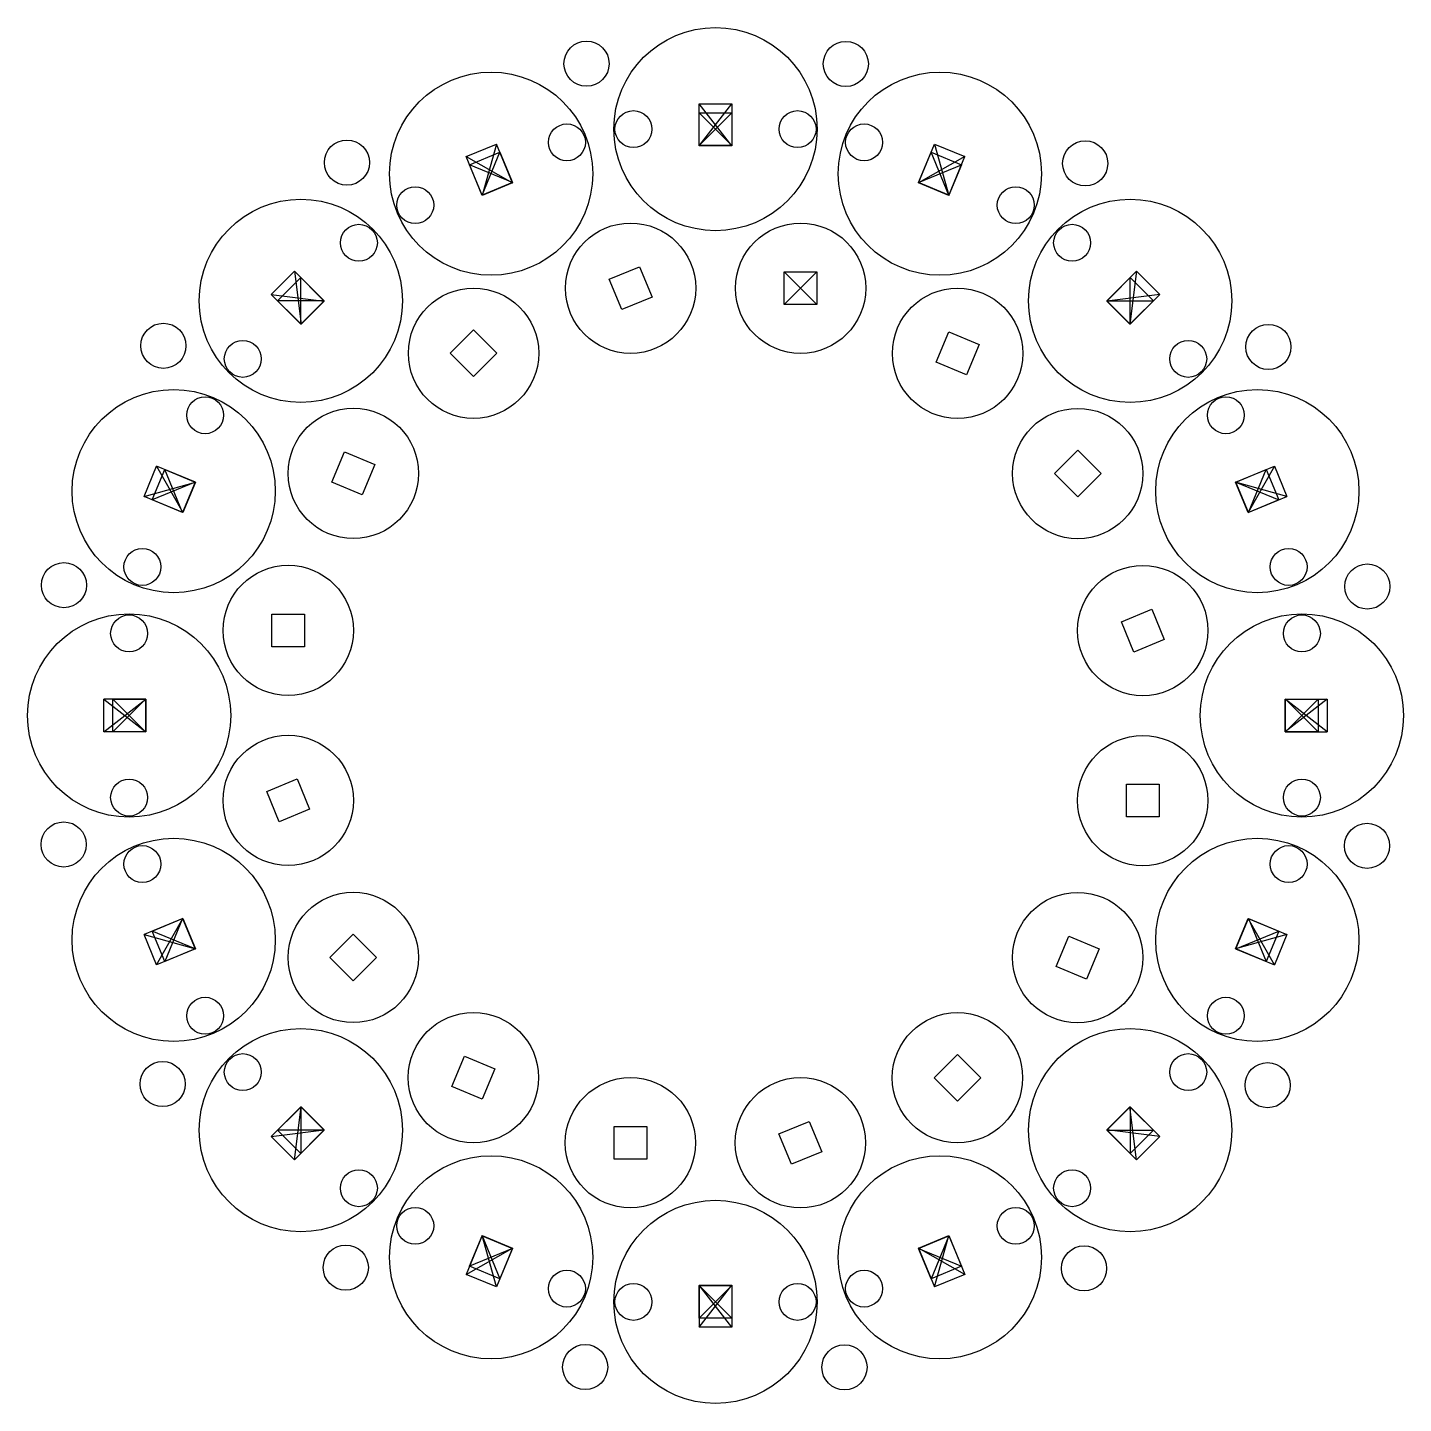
# Model space of a CAD drawing. Header units: inches. Extents: x -1.32 to 1.32, y -1.32 to 1.32.
import ezdxf

# ---------------------------------------------------------------- set-up
doc = ezdxf.new("R2010")
doc.units = ezdxf.units.IN
doc.layers.get('0').update_dxf_attribs({"linetype": 'CONTINUOUS'})

msp = doc.modelspace()

# ---------------------------------------------------------------- linework, layer by layer
for p, q in [((0.0315, 1.093), (-0.0315, 1.1737)), ((-0.0315, 1.093), (0.0315, 1.1737)), ((0.0315, 1.0935), (-0.0315, 1.1565)), ((-0.0315, 1.0935), (0.0315, 1.1565)), ((-0.4782, 1.0723), (-0.42, 1.0964)), ((0.42, 1.0964), (0.4782, 1.0723)), ((-0.4717, 1.0564), (-0.4135, 1.0805)), ((-0.3894, 1.0223), (-0.4717, 1.0564)), ((-0.4476, 0.9982), (-0.4717, 1.0564)), ((0.3894, 1.0223), (0.4135, 1.0805)), ((0.4476, 0.9982), (0.4135, 1.0805)), ((0.4135, 1.0805), (0.4717, 1.0564)), ((-0.3892, 1.0218), (-0.4474, 0.9977)), ((0.4474, 0.9977), (0.3892, 1.0218)), ((-0.8522, 0.8076), (-0.8076, 0.8522)), ((0.1947, 0.7882), (0.1317, 0.8512)), ((0.1317, 0.7882), (0.1947, 0.8512)), ((0.8076, 0.8522), (0.8522, 0.8076)), ((-0.84, 0.7955), (-0.7955, 0.84)), ((0.751, 0.7955), (0.7955, 0.84)), ((0.7955, 0.751), (0.7955, 0.84)), ((0.7955, 0.84), (0.84, 0.7955)), ((-0.751, 0.7955), (-0.84, 0.7955)), ((-0.7955, 0.751), (-0.84, 0.7955)), ((-0.7506, 0.7951), (-0.7951, 0.7506)), ((0.7951, 0.7506), (0.7506, 0.7951)), ((-1.0964, 0.42), (-1.0723, 0.4782)), ((1.0723, 0.4782), (1.0964, 0.42)), ((-1.0805, 0.4135), (-1.0564, 0.4717)), ((0.9982, 0.4476), (1.0564, 0.4717)), ((1.0223, 0.3894), (1.0564, 0.4717)), ((1.0564, 0.4717), (1.0805, 0.4135)), ((-0.9982, 0.4476), (-1.0805, 0.4135)), ((-0.9977, 0.4474), (-1.0218, 0.3892)), ((1.0218, 0.3892), (0.9977, 0.4474)), ((-1.0223, 0.3894), (-1.0805, 0.4135)), ((-1.1737, -0.0315), (-1.1737, 0.0315)), ((-1.0935, 0.0315), (-1.1565, -0.0315)), ((-1.1565, -0.0315), (-1.1565, 0.0315)), ((-1.093, 0.0315), (-1.093, -0.0315)), ((1.093, -0.0315), (1.093, 0.0315)), ((1.0935, -0.0315), (1.1565, 0.0315)), ((1.0935, 0.0315), (1.1565, 0.0315)), ((1.1565, 0.0315), (1.1565, -0.0315)), ((1.1737, 0.0315), (1.1737, -0.0315)), ((-1.0935, -0.0315), (-1.1565, -0.0315)), ((-1.0223, -0.3894), (-1.0564, -0.4717)), ((-1.0218, -0.3892), (-0.9977, -0.4474)), ((0.9977, -0.4474), (1.0218, -0.3892)), ((1.0223, -0.3894), (1.0805, -0.4135)), ((-1.0723, -0.4782), (-1.0964, -0.42)), ((-1.0564, -0.4717), (-1.0805, -0.4135)), ((0.9982, -0.4476), (1.0805, -0.4135)), ((1.0805, -0.4135), (1.0564, -0.4717)), ((1.0964, -0.42), (1.0723, -0.4782)), ((-0.9982, -0.4476), (-1.0564, -0.4717)), ((-0.7955, -0.751), (-0.7955, -0.84)), ((-0.7951, -0.7506), (-0.7506, -0.7951)), ((0.7506, -0.7951), (0.7951, -0.7506)), ((0.7955, -0.751), (0.84, -0.7955)), ((-0.8076, -0.8522), (-0.8522, -0.8076)), ((-0.7955, -0.84), (-0.84, -0.7955)), ((-0.751, -0.7955), (-0.7955, -0.84)), ((0.751, -0.7955), (0.84, -0.7955)), ((0.84, -0.7955), (0.7955, -0.84)), ((0.8522, -0.8076), (0.8076, -0.8522)), ((-0.4476, -0.9982), (-0.4135, -1.0805)), ((-0.4474, -0.9977), (-0.3892, -1.0218)), ((0.3892, -1.0218), (0.4474, -0.9977)), ((0.4476, -0.9982), (0.4717, -1.0564)), ((-0.3894, -1.0223), (-0.4135, -1.0805)), ((0.3894, -1.0223), (0.4717, -1.0564)), ((-0.42, -1.0964), (-0.4782, -1.0723)), ((-0.4135, -1.0805), (-0.4717, -1.0564)), ((0.4717, -1.0564), (0.4135, -1.0805)), ((0.4782, -1.0723), (0.42, -1.0964)), ((-0.0315, -1.093), (0.0315, -1.093)), ((-0.0315, -1.0935), (0.0315, -1.1565)), ((0.0315, -1.0935), (0.0315, -1.1565)), ((0.0315, -1.1565), (-0.0315, -1.1565)), ((0.0315, -1.1737), (-0.0315, -1.1737))]:
    msp.add_line(p, q)
for points in [[(0.0315, 1.093), (-0.0315, 1.093), (-0.0315, 1.1737), (0.0315, 1.1737)], [(0.0315, 1.0935), (-0.0315, 1.0935), (-0.0315, 1.1565), (0.0315, 1.1565)], [(-0.4474, 0.9977), (-0.4782, 1.0723), (-0.3892, 1.0218), (-0.42, 1.0964)], [(0.3892, 1.0218), (0.42, 1.0964), (0.4474, 0.9977), (0.4782, 1.0723)], [(-0.4476, 0.9982), (-0.4135, 1.0805), (-0.3894, 1.0223)], [(0.3894, 1.0223), (0.4717, 1.0564), (0.4476, 0.9982)], [(-0.7951, 0.7506), (-0.8522, 0.8076), (-0.7506, 0.7951), (-0.8076, 0.8522)], [(-0.2041, 0.8368), (-0.1459, 0.8609), (-0.1218, 0.8027), (-0.1799, 0.7786)], [(0.1947, 0.7882), (0.1317, 0.7882), (0.1317, 0.8512), (0.1947, 0.8512)], [(0.7506, 0.7951), (0.8076, 0.8522), (0.7951, 0.7506), (0.8522, 0.8076)], [(-0.7955, 0.751), (-0.7955, 0.84), (-0.751, 0.7955)], [(0.751, 0.7955), (0.84, 0.7955), (0.7955, 0.751)], [(-0.5088, 0.695), (-0.4642, 0.7396), (-0.4197, 0.695), (-0.4642, 0.6505)], [(0.4474, 0.736), (0.5056, 0.7119), (0.4815, 0.6537), (0.4233, 0.6778)], [(-0.736, 0.4474), (-0.7119, 0.5056), (-0.6537, 0.4815), (-0.6778, 0.4233)], [(0.695, 0.5088), (0.7396, 0.4642), (0.695, 0.4197), (0.6505, 0.4642)], [(-1.0218, 0.3892), (-1.0964, 0.42), (-0.9977, 0.4474), (-1.0723, 0.4782)], [(0.9977, 0.4474), (1.0723, 0.4782), (1.0218, 0.3892), (1.0964, 0.42)], [(-1.0223, 0.3894), (-1.0564, 0.4717), (-0.9982, 0.4476)], [(0.9982, 0.4476), (1.0805, 0.4135), (1.0223, 0.3894)], [(-0.8512, 0.1317), (-0.8512, 0.1947), (-0.7882, 0.1947), (-0.7882, 0.1317)], [(0.8368, 0.2041), (0.8609, 0.1459), (0.8027, 0.1218), (0.7786, 0.1799)], [(-1.093, -0.0315), (-1.1737, -0.0315), (-1.093, 0.0315), (-1.1737, 0.0315)], [(-1.0935, -0.0315), (-1.1565, 0.0315), (-1.0935, 0.0315)], [(1.093, 0.0315), (1.1737, 0.0315), (1.093, -0.0315), (1.1737, -0.0315)], [(1.0935, 0.0315), (1.1565, -0.0315), (1.0935, -0.0315)], [(-0.8368, -0.2041), (-0.8609, -0.1459), (-0.8027, -0.1218), (-0.7786, -0.1799)], [(0.8512, -0.1317), (0.8512, -0.1947), (0.7882, -0.1947), (0.7882, -0.1317)], [(-0.9977, -0.4474), (-1.0723, -0.4782), (-1.0218, -0.3892), (-1.0964, -0.42)], [(-0.9982, -0.4476), (-1.0805, -0.4135), (-1.0223, -0.3894)], [(1.0218, -0.3892), (1.0964, -0.42), (0.9977, -0.4474), (1.0723, -0.4782)], [(1.0223, -0.3894), (1.0564, -0.4717), (0.9982, -0.4476)], [(-0.695, -0.5088), (-0.7396, -0.4642), (-0.695, -0.4197), (-0.6505, -0.4642)], [(0.736, -0.4474), (0.7119, -0.5056), (0.6537, -0.4815), (0.6778, -0.4233)], [(-0.4474, -0.736), (-0.5056, -0.7119), (-0.4815, -0.6537), (-0.4233, -0.6778)], [(0.5088, -0.695), (0.4642, -0.7396), (0.4197, -0.695), (0.4642, -0.6505)], [(-0.7506, -0.7951), (-0.8076, -0.8522), (-0.7951, -0.7506), (-0.8522, -0.8076)], [(-0.751, -0.7955), (-0.84, -0.7955), (-0.7955, -0.751)], [(0.7951, -0.7506), (0.8522, -0.8076), (0.7506, -0.7951), (0.8076, -0.8522)], [(0.7955, -0.751), (0.7955, -0.84), (0.751, -0.7955)], [(-0.1317, -0.8512), (-0.1947, -0.8512), (-0.1947, -0.7882), (-0.1317, -0.7882)], [(0.2041, -0.8368), (0.1459, -0.8609), (0.1218, -0.8027), (0.1799, -0.7786)], [(-0.3892, -1.0218), (-0.42, -1.0964), (-0.4474, -0.9977), (-0.4782, -1.0723)], [(-0.3894, -1.0223), (-0.4717, -1.0564), (-0.4476, -0.9982)], [(0.4474, -0.9977), (0.4782, -1.0723), (0.3892, -1.0218), (0.42, -1.0964)], [(0.4476, -0.9982), (0.4135, -1.0805), (0.3894, -1.0223)], [(0.0315, -1.093), (0.0315, -1.1737), (-0.0315, -1.093), (-0.0315, -1.1737)], [(0.0315, -1.0935), (-0.0315, -1.1565), (-0.0315, -1.0935)]]:
    msp.add_lwpolyline(points, close=True)
for centre, radius in [((-0.2474, 1.2505), 0.0433), ((0, 1.125), 0.1949), ((0, 1.125), 0.1949), ((0.25, 1.25), 0.0433), ((-0.4305, 1.0394), 0.1949), ((-0.4305, 1.0394), 0.1949), ((0.4305, 1.0394), 0.1949), ((0.4305, 1.0394), 0.1949), ((-0.1575, 1.125), 0.0354), ((0.1575, 1.125), 0.0354), ((-0.285, 1.0996), 0.0354), ((0.285, 1.0996), 0.0354), ((-0.7071, 1.0607), 0.0433), ((0.7093, 1.0592), 0.0433), ((-0.576, 0.9791), 0.0354), ((0.576, 0.9791), 0.0354), ((-0.7955, 0.7955), 0.1949), ((-0.7955, 0.7955), 0.1949), ((0.7955, 0.7955), 0.1949), ((0.7955, 0.7955), 0.1949), ((-0.6841, 0.9069), 0.0354), ((-0.1629, 0.8198), 0.125), ((0.1632, 0.8197), 0.125), ((0.6841, 0.9069), 0.0354), ((-0.4642, 0.695), 0.125), ((0.4645, 0.6948), 0.125), ((-1.0592, 0.7093), 0.0433), ((1.0607, 0.7071), 0.0433), ((-0.9069, 0.6841), 0.0354), ((0.9069, 0.6841), 0.0354), ((-1.0394, 0.4305), 0.1949), ((-1.0394, 0.4305), 0.1949), ((-0.9791, 0.576), 0.0354), ((1.0394, 0.4305), 0.1949), ((1.0394, 0.4305), 0.1949), ((0.9791, 0.576), 0.0354), ((-0.6948, 0.4645), 0.125), ((0.695, 0.4642), 0.125), ((-1.0996, 0.285), 0.0354), ((1.0996, 0.285), 0.0354), ((-1.25, 0.25), 0.0433), ((1.2505, 0.2474), 0.0433), ((-0.8197, 0.1632), 0.125), ((0.8198, 0.1629), 0.125), ((-1.125, 0), 0.1949), ((-1.125, 0), 0.1949), ((-1.125, 0.1575), 0.0354), ((1.125, 0), 0.1949), ((1.125, 0), 0.1949), ((1.125, 0.1575), 0.0354), ((-0.8198, -0.1629), 0.125), ((0.8197, -0.1632), 0.125), ((-1.125, -0.1575), 0.0354), ((1.125, -0.1575), 0.0354), ((-1.2505, -0.2474), 0.0433), ((1.25, -0.25), 0.0433), ((-1.0394, -0.4305), 0.1949), ((-1.0394, -0.4305), 0.1949), ((1.0394, -0.4305), 0.1949), ((1.0394, -0.4305), 0.1949), ((-1.0996, -0.285), 0.0354), ((1.0996, -0.285), 0.0354), ((-0.695, -0.4642), 0.125), ((0.6948, -0.4645), 0.125), ((-0.9791, -0.576), 0.0354), ((0.9791, -0.576), 0.0354), ((-0.4645, -0.6948), 0.125), ((0.4642, -0.695), 0.125), ((-0.7955, -0.7955), 0.1949), ((-0.7955, -0.7955), 0.1949), ((0.7955, -0.7955), 0.1949), ((0.7955, -0.7955), 0.1949), ((-0.9069, -0.6841), 0.0354), ((0.9069, -0.6841), 0.0354), ((-1.0607, -0.7071), 0.0433), ((1.0592, -0.7093), 0.0433), ((-0.1632, -0.8197), 0.125), ((0.1629, -0.8198), 0.125), ((-0.4305, -1.0394), 0.1949), ((-0.4305, -1.0394), 0.1949), ((0.4305, -1.0394), 0.1949), ((0.4305, -1.0394), 0.1949), ((-0.6841, -0.9069), 0.0354), ((0.6841, -0.9069), 0.0354), ((-0.576, -0.9791), 0.0354), ((0, -1.125), 0.1949), ((0, -1.125), 0.1949), ((0.576, -0.9791), 0.0354), ((-0.7093, -1.0592), 0.0433), ((0.7071, -1.0607), 0.0433), ((-0.285, -1.0996), 0.0354), ((0.285, -1.0996), 0.0354), ((-0.1575, -1.125), 0.0354), ((0.1575, -1.125), 0.0354), ((-0.25, -1.25), 0.0433), ((0.2474, -1.2505), 0.0433)]:
    msp.add_circle(centre, radius)

doc.saveas('drawing.dxf')
